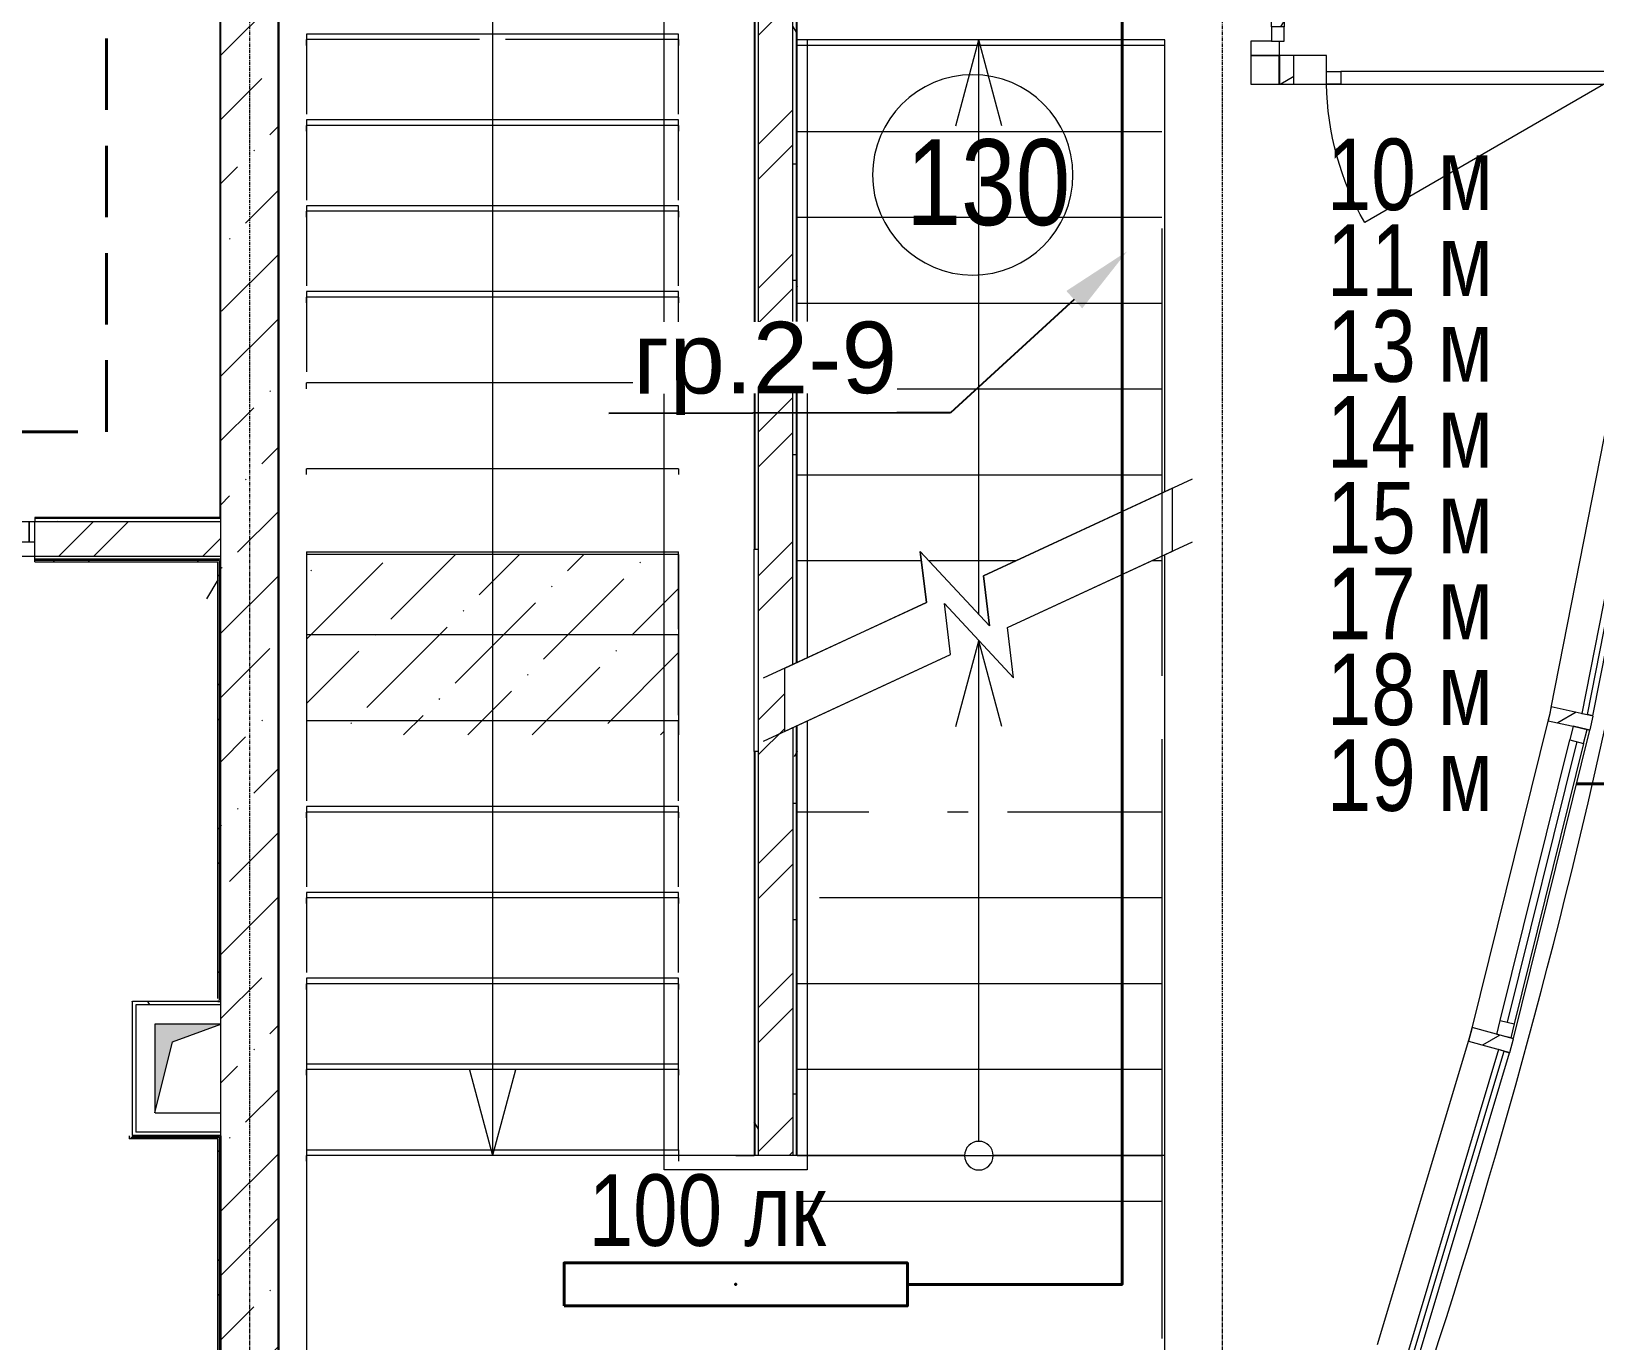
# Model space of a CAD drawing. Header units: metres. Extents: x 14298 to 227756, y -64870 to 286334.
# Drawn here: x 83300 to 88766, y -56133 to -51556 of the extents above; entities that cross this region are included whole.
import ezdxf
from ezdxf import colors
from ezdxf.entities.mleader import LeaderData, LeaderLine
from ezdxf.math import Vec2, Vec3

# ---------------------------------------------------------------- set-up
doc = ezdxf.new("R2010")
doc.units = ezdxf.units.M
for name, pattern in [('ADSK_Линия сетки', [21, 12, -3, 3, -3]), ('DASHED', [0.75, 0.5, -0.25]), ('HIDDEN2', [0.1875, 0.125, -0.0625])]:
    doc.linetypes.add(name, pattern=pattern)
for name, color, linetype, lineweight in [('A-AREA-IDEN', 7, 'Continuous', 9), ('A-DETL-GENF', 7, 'Continuous', 5), ('A-DETL-MBND', 7, 'Continuous', 5), ('A-DETL-THIN', 7, 'Continuous', 5), ('A-DOOR', 7, 'Continuous', 5), ('A-DOOR-FRAM', 7, 'Continuous', 13), ('A-FLOR', 7, 'Continuous', 5), ('A-FLOR-PATT', 7, 'Continuous', 5), ('A-GLAZ', 7, 'Continuous', 5), ('A-GLAZ-CURT', 7, 'Continuous', 5), ('A-GLAZ-CWMG', 7, 'Continuous', 5), ('A-WALL', 7, 'Continuous', 5), ('A-WALL-PATT', 7, 'Continuous', 18), ('I-WALL', 7, 'Continuous', 5), ('nadpisi', 84, 'Continuous', 13), ('S-GRID', 7, 'Continuous', 9), ('ав осв', 1, 'HIDDEN2', 40), ('раб осв', 7, 'Continuous', 40), ('ЭЛ.сети', 5, 'Continuous', 100)]:
    doc.layers.add(name, color=color, linetype=linetype, lineweight=lineweight)
doc.layers.add('A-DETL', color=7, linetype='Continuous', lineweight=5, true_color=0x00a600)
doc.styles.add('Arial', font='arial.ttf', dxfattribs={"width": 0.8, "height": 2.5})
doc.styles.add('GOST Common_I_1', font='ARIALN.TTF', dxfattribs={"height": 300})
doc.styles.add('ISOPEUR', font='isocpeui.ttf')
pattern_1 = [(45, (0, 0), (-251.4472, 251.4472), []), (45, (0, 381), (-251.4472, 251.4472), [])]
pattern_2 = [(0, (0, 0), (812.8, 203.2), [33.528, -576.072, 33.528, -576.072, -3251.2]), (0, (0, 0), (812.8, 203.2), [-1219.2, 33.528, -1185.672, 33.528, -576.072, -1422.4]), (0, (0, 0), (812.8, 203.2), [-3048, 33.528, -372.872, 33.528, -982.472]), (120, (304.8, 101.6), (-582.37636, 602.30545), [33.528, -576.072, 33.528, -576.072, -3251.2]), (120, (304.8, 101.6), (-582.37636, 602.30545), [-1219.2, 33.528, -1185.672, 33.528, -576.072, -1422.4]), (120, (304.8, 101.6), (-582.37636, 602.30545), [-3048, 33.528, -372.872, 33.528, -982.472]), (240, (406.4, 508), (-230.42364, -805.50545), [33.528, -576.072, 33.528, -576.072, -3251.2]), (240, (406.4, 508), (-230.42364, -805.50545), [-1219.2, 33.528, -1185.672, 33.528, -576.072, -1422.4]), (240, (406.4, 508), (-230.42364, -805.50545), [-3048, 33.528, -372.872, 33.528, -982.472])]
pattern_3 = [(50, (0, 0), (728.7365, -63.7558), [76.2, -838.2]), (355, (0, 0), (-140.9716, 764.2276), [60.96, -670.56]), (100.451, (60.7, -5.3), (587.77, 700.4668), [64.76, -712.36]), (46.184, (0, 203.2), (1084.316, -168.171), [114.3, -1257.3]), (96.636, (90.4, 189.2), (949.61, 989.71), [97.14, -1068.54]), (351.184, (0, 203.2), (949.62, 989.701), [91.44, -1005.84]), (21, (101.6, 152.4), (606.458, -409.0606), [76.2, -838.2]), (326, (101.6, 152.4), (247.2083, 736.753), [60.96, -670.56]), (71.451, (152.14, 118.3), (853.6683, 327.6855), [64.76, -712.36]), (37.5, (0, 0), (12.3547, 338.2201), [33.528, -628.904, 33.528, -647.192, -673.1]), (37.5, (0, 0), (12.3547, 338.2201), [-1343.152, 33.528, -639.572]), (7.5, (0, 0), (267.2789, 400.7221), [33.528, -354.584, 33.528, -613.664, -256.54]), (7.5, (0, 0), (267.2789, 400.7221), [-1035.304, 33.528, -223.012]), (327.5, (-226.57, 0), (542.3633, -22.91534), [33.528, -220.472, 33.528, -758.952, -1051.56]), (327.5, (-226.57, 0), (542.3633, -22.91534), [-1046.48, 33.528, -1018.032]), (317.5, (-328.17, 0), (592.517, 101.707), [33.528, -296.672, 33.528, -492.76, -746.76]), (317.5, (-328.17, 0), (592.517, 101.707), [-856.488, 33.528, -713.232])]

# ---------------------------------------------------------------- blocks, each defined once
blk = doc.blocks.new('Перекрытия 1 - Перекрытия 1-245416-1 этаж')
at = {"layer": 'A-FLOR-PATT', "lineweight": 13}
h = blk.add_hatch(dxfattribs=at)
h.set_pattern_fill('FP_126', color=256, style=0, pattern_type=2)
h.set_pattern_definition([(45, (-32662.65, 56145.64), (84.19025, 308.69666), [396.875, -79.375, 3.353, -76.022])])
h.paths.add_polyline_path([(52900, 2770), (52900, 3400), (51600, 3400), (51600, 2770), (52046.6, 2770)], flags=0)
at = {"layer": 'A-FLOR', "lineweight": 13}
for p, q in [((51600, 5180), (51600, 5200)), ((52204.6, 5200), (51600, 5200)), ((52900, 5200), (52295.4, 5200)), ((52900, 5200), (52900, 5180)), ((51600, 4880), (51600, 4900)), ((52900, 4900), (51600, 4900)), ((52900, 4900), (52900, 4880)), ((51600, 4580), (51600, 4600)), ((52900, 4600), (51600, 4600)), ((52900, 4600), (52900, 4580)), ((51600, 4280), (51600, 4300)), ((52900, 4300), (51600, 4300)), ((52900, 4300), (52900, 4280)), ((51600, 3980), (51600, 4000)), ((52900, 4000), (51600, 4000)), ((52900, 4000), (52900, 3980)), ((51600, 3680), (51600, 3700)), ((52900, 3700), (51600, 3700)), ((52900, 3700), (52900, 3680)), ((51600, 3400), (51600, 2770)), ((52900, 3400), (51600, 3400)), ((52900, 3400), (52900, 2770)), ((51600, 2480), (51600, 2500)), ((52900, 2500), (51600, 2500)), ((52900, 2500), (52900, 2480)), ((51600, 2180), (51600, 2200)), ((52900, 2200), (51600, 2200)), ((52900, 2200), (52900, 2180)), ((51600, 1880), (51600, 1900)), ((52900, 1900), (51600, 1900)), ((52900, 1900), (52900, 1880)), ((51600, 1580), (51600, 1600)), ((52900, 1600), (51600, 1600)), ((52900, 1600), (52900, 1580)), ((51600, 1280), (51600, 1300)), ((52900, 1300), (51600, 1300)), ((52900, 1300), (52900, 1280))]:
    blk.add_line(p, q, dxfattribs=at)
blk = doc.blocks.new('Перекрытия 6 - Перекрытия 2-249093-1 этаж')
at = {"layer": 'A-FLOR', "lineweight": 20}
for p, q in [((54600, 6300), (54600, 6060)), ((53565.7, 2500), (53315, 2500)), ((53912.9, 2500), (53840.1, 2500)), ((54590, 2500), (54050.3, 2500)), ((54590, 2200), (53393.4, 2200)), ((54590, 1900), (53315, 1900)), ((54590, 1600), (53315, 1600)), ((53100, 1300), (53165, 1300)), ((53315, 1300), (54590, 1300)), ((53315, 1140), (54590, 1140))]:
    blk.add_line(p, q, dxfattribs=at)
blk = doc.blocks.new('КДП АПК - КР_rvt-1-1 этаж')
at = {"layer": 'A-WALL-PATT', "lineweight": 13}
h = blk.add_hatch(dxfattribs=at)
h.set_pattern_fill('FP_125', color=256, style=0, pattern_type=2)
h.set_pattern_definition([(45, (0, 0), (84.19025, 308.69666), [396.875, -79.375, 3.353, -76.022])])
h.paths.add_polyline_path([(84162.7, -55945.6), (84162.7, -49845.6), (83962.7, -49845.6), (83962.7, -55945.6)], flags=0)
at = {"layer": 'A-FLOR', "lineweight": 13}
for p, q in [((87252.7, -51605.6), (87252.7, -53169.8)), ((87252.7, -53390.2), (87252.7, -55485.6))]:
    blk.add_line(p, q, dxfattribs=at)
at = {"layer": 'I-WALL', "lineweight": 13}
for p, q in [((83962.7, -55945.6), (83962.7, -49845.6)), ((84162.7, -49845.6), (84162.7, -55945.6))]:
    blk.add_line(p, q, dxfattribs=at)
at = {"lineweight": 13}
for name in ['Перекрытия 6 - Перекрытия 2-249093-1 этаж', 'Перекрытия 1 - Перекрытия 1-245416-1 этаж']:
    blk.add_blockref(name, (32662.7, -56145.6), dxfattribs=at)
blk = doc.blocks.new('Системная панель - С остеклением-1173255-1 этаж')
at = {"layer": 'A-GLAZ-CURT', "lineweight": 13}
for p, q in [((555.2, 10), (-555.2, 10)), ((-555.2, 10), (-555.2, -10)), ((555.2, -10), (555.2, 10)), ((-555.2, -10), (555.2, -10))]:
    blk.add_line(p, q, dxfattribs=at)
blk = doc.blocks.new('M_Тент витража777 - M_Тент витража одинарное справо-2656009-1 этаж')
at = {"layer": 'A-GLAZ', "lineweight": 13}
for p, q in [((-505.2, 20), (-555.2, 20)), ((-555.2, 20), (-555.2, -30)), ((-555.2, -30), (-555.2, 20)), ((-505.2, -30), (-505.2, 20)), ((505.2, -30), (505.2, 20)), ((505.2, 20), (555.2, 20)), ((555.2, 20), (555.2, -30)), ((555.2, 20), (555.2, -30)), ((-555.2, -30), (-505.2, -30)), ((-505.2, -4.6), (505.2, -4.6)), ((555.2, -30), (505.2, -30))]:
    blk.add_line(p, q, dxfattribs=at)
at = {"layer": 'A-GLAZ'}
for p, q in [((-505.2, 20), (505.2, 20)), ((505.2, -30), (-505.2, -30))]:
    blk.add_line(p, q, dxfattribs=at)
blk = doc.blocks.new('Прямоугольный импост - 50 x 150мм-V18-1 этаж')
at = {"layer": 'A-GLAZ-CWMG'}
h = blk.add_hatch(dxfattribs=at)
h.set_pattern_fill('FP_27', color=256, style=0, pattern_type=2)
h.set_pattern_definition([(224.71, (-29819.85, 99844.06), (84.42225, -85.2812), [])])
h.paths.add_polyline_path([(25, -30), (-25, -30), (-25, 120), (25, 120)], flags=0)
at = {"layer": 'A-GLAZ-CWMG', "lineweight": 18}
for p, q in [((-25, -30), (-25, 120)), ((-25, 120), (25, 120)), ((25, 120), (25, -30)), ((25, -30), (-25, -30))]:
    blk.add_line(p, q, dxfattribs=at)
blk = doc.blocks.new('Прямоугольный импост - 50 x 150мм-V23-1 этаж')
at = {"layer": 'A-GLAZ-CWMG'}
h = blk.add_hatch(dxfattribs=at)
h.set_pattern_fill('FP_32', color=256, style=0, pattern_type=2)
h.set_pattern_definition([(227.49, (-33467.16, 98308.41), (88.45913, -81.08627), [])])
h.paths.add_polyline_path([(25, -30), (-25, -30), (-25, 120), (25, 120)], flags=0)
at = {"layer": 'A-GLAZ-CWMG', "lineweight": 18}
for p, q in [((-25, -30), (-25, 120)), ((-25, 120), (25, 120)), ((25, 120), (25, -30)), ((25, -30), (-25, -30))]:
    blk.add_line(p, q, dxfattribs=at)
blk = doc.blocks.new('Прямоугольный импост - 50 x 150мм-1003143-1 этаж')
at = {"layer": 'A-GLAZ-CWMG'}
for p, q in [((88602.7, -53962.3), (88336, -55040.3)), ((88719.5, -53991.2), (88748.3, -53998.3)), ((88481.6, -55076.3), (88748.3, -53998.3)), ((88481.6, -55076.3), (88452.8, -55069.2))]:
    blk.add_line(p, q, dxfattribs=at)
blk = doc.blocks.new('Прямоугольный импост - 50 x 150мм-V28-1 этаж')
at = {"layer": 'A-GLAZ-CWMG'}
for p, q in [((89000.3, -45927.7), (89107.9, -47032.9)), ((89129.7, -45915.1), (89149.6, -45913.1)), ((89257.2, -47018.4), (89149.6, -45913.1)), ((89257.2, -47018.4), (89237.3, -47020.3))]:
    blk.add_line(p, q, dxfattribs=at)
blk = doc.blocks.new('AC_Дверь_Однопольная_ДеревяннаяВнутренняя_ГОСТ6629-88 - ДГ 21-9Л-1469641-1 этаж')
at = {"layer": 'A-DOOR', "lineweight": 13}
for p, q in [((-292.8, 460), (-312.8, 425.4)), ((400, 60), (-292.8, 460)), ((-312.8, 425.4), (380, 25.4)), ((380, 25.4), (400, 60))]:
    blk.add_line(p, q, dxfattribs=at)
at = {"layer": 'A-DOOR', "lineweight": 18}
for p, q in [((-430, 60), (-450, 60)), ((-450, 60), (-450, -10)), ((-430, -10), (-430, 60)), ((450, 60), (430, 60)), ((430, 60), (430, -10)), ((450, -10), (450, 60)), ((-450, -10), (-430, -10)), ((430, -10), (450, -10))]:
    blk.add_line(p, q, dxfattribs=at)
at = {"layer": 'A-DOOR'}
blk.add_arc((400, 60), 800, 154.0949, 180, dxfattribs=at)
at = {"layer": 'A-DOOR-FRAM'}
for p, q in [((-400, 60), (-430, 60)), ((-430, 60), (-430, -10)), ((-400, 20), (-400, 60)), ((430, 60), (400, 60)), ((400, 60), (400, 20)), ((430, -10), (430, 60)), ((-390, 20), (-400, 20)), ((-390, -10), (-390, 20)), ((400, 20), (390, 20)), ((390, 20), (390, -10)), ((-430, -10), (-390, -10)), ((390, -10), (430, -10))]:
    blk.add_line(p, q, dxfattribs=at)
blk = doc.blocks.new('Дверь-Витраж-Одинарная-Остекление1 - Дверь-Витраж-Одинарная-Остекление1-2606033-1 этаж')
at = {"layer": 'A-DOOR'}
blk.add_line((470, 55.5), (-386.3, 549.9), dxfattribs=at)
blk.add_arc((478.1, 50.8), 998.1, 150, 179.0991, dxfattribs=at)
at = {"layer": 'A-DOOR-FRAM'}
for p, q in [((-470, 66.5), (-520, 66.5)), ((-520, 66.5), (-520, 22.5)), ((-470, 22.5), (-470, 66.5)), ((520, 66.5), (470, 66.5)), ((470, 66.5), (470, 22.5)), ((520, 22.5), (520, 66.5)), ((-520, 22.5), (-470, 22.5)), ((470, 22.5), (520, 22.5))]:
    blk.add_line(p, q, dxfattribs=at)
at = {"layer": 'A-DOOR-FRAM', "lineweight": 5}
for p, q in [((-470, 66.5), (470, 66.5)), ((470, 22.5), (-470, 22.5))]:
    blk.add_line(p, q, dxfattribs=at)
blk = doc.blocks.new('Прямоугольный импост - 50 x 100мм-2603425-1 этаж')
at = {"layer": 'A-GLAZ-CWMG', "lineweight": 18}
for p, q in [((-50, -22.45), (-50, 50)), ((-50, 50), (0, 50)), ((0, 50), (0, -50)), ((0, -50), (-50, -50))]:
    blk.add_line(p, q, dxfattribs=at)
blk = doc.blocks.new('Прямоугольный импост - 50 x 100мм-2604899-1 этаж')
at = {"layer": 'A-GLAZ-CWMG'}
h = blk.add_hatch(dxfattribs=at)
h.set_pattern_fill('FP_118', color=256, style=0, pattern_type=2)
h.set_pattern_definition([(150, (87663.9, 51690.33), (-60, -103.92305), [])])
h.paths.add_polyline_path([(-50, -50), (-50, 50), (0, 50), (0, -50)], flags=0)
at = {"layer": 'A-GLAZ-CWMG', "lineweight": 18}
for p, q in [((-50, 50), (0, 50)), ((-50, -50), (-50, 50)), ((0, 50), (0, -50)), ((0, -50), (-50, -50))]:
    blk.add_line(p, q, dxfattribs=at)
blk = doc.blocks.new('ПСС_Марка_помещения - Имя_2_5мм-224473-1 этаж')
at = {"layer": 'A-AREA-IDEN'}
for start, end in [(360, 180), (180, 360)]:
    blk.add_arc((-0.074, 0.039), 3.5, start, end, dxfattribs=at)
blk = doc.blocks.new('LZ.OPL ECO LED')
at = {"color": 0, "lineweight": 40, "ltscale": 100}
blk.add_point((-484366.7, 7962), dxfattribs=at)
at = {"layer": 'раб осв', "color": 5, "lineweight": 40}
blk.add_lwpolyline([(-484966.7, 7887), (-483766.7, 7887), (-483766.7, 8037), (-484966.7, 8037)], close=True, dxfattribs=at)

msp = doc.modelspace()

# ---------------------------------------------------------------- hatches: boundary and pattern name
at = {"layer": 'A-DETL-GENF', "lineweight": 15}
msp.add_hatch(color=256, dxfattribs=at).paths.add_polyline_path([(83732.6532, -55336.4958), (83793.5085, -55088.0595), (83962.6532, -55026.4958), (83732.6532, -55026.4958)], flags=0)
at = {"layer": 'A-WALL-PATT', "lineweight": 15}
h = msp.add_hatch(dxfattribs=at)
h.set_pattern_fill('FP_81', color=256, style=0, pattern_type=2)
h.set_pattern_definition(pattern_2)
h.paths.add_polyline_path([(85830.6532, -55485.6443), (85830.6532, -54072.8579), (85827.6532, -54072.8579), (85827.6532, -55485.6443)], flags=0)
h.paths.add_polyline_path([(85827.6532, -53365.6443), (85830.6532, -53365.6443), (85830.6532, -50085.6443), (85827.6532, -50085.6443), (85827.6532, -53223.1885)], flags=0)
h = msp.add_hatch(dxfattribs=at)
h.set_pattern_fill('FP_81', color=256, style=0, pattern_type=2)
h.set_pattern_definition(pattern_2)
h.paths.add_polyline_path([(85842.6532, -55485.6443), (85842.6532, -54072.8579), (85830.6532, -54072.8579), (85830.6532, -55485.6443)], flags=0)
h.paths.add_polyline_path([(85842.6532, -53365.6443), (85842.6532, -50085.6443), (85830.6532, -50085.6443), (85830.6532, -53365.6443)], flags=0)
h = msp.add_hatch(dxfattribs=at)
h.set_pattern_fill('FP_1', color=256, style=0, pattern_type=2)
h.set_pattern_definition(pattern_1)
h.paths.add_polyline_path([(85962.6532, -55485.6443), (85962.6532, -53988.8347), (85932.6532, -54002.7067), (85932.6532, -53782.3603), (85962.6532, -53768.4883), (85962.6532, -50205.6443), (85842.6532, -50205.6443), (85842.6532, -55485.6443)], flags=0)
h = msp.add_hatch(dxfattribs=at)
h.set_pattern_fill('FP_81', color=256, style=0, pattern_type=2)
h.set_pattern_definition(pattern_2)
h.paths.add_polyline_path([(85962.6532, -55485.6443), (85974.6532, -55485.6443), (85974.6532, -53983.2859), (85962.6532, -53988.8347), (85962.6532, -54643.5235)], flags=0)
h.paths.add_polyline_path([(85962.6532, -53768.4883), (85974.6532, -53762.9395), (85974.6532, -50205.6443), (85962.6532, -50205.6443), (85962.6532, -53734.1777)], flags=0)
h = msp.add_hatch(dxfattribs=at)
h.set_pattern_fill('FP_81', color=256, style=0, pattern_type=2)
h.set_pattern_definition(pattern_2)
h.paths.add_polyline_path([(85977.6532, -55485.6443), (85977.6532, -53981.8987), (85974.6532, -53983.2859), (85974.6589, -55485.6443)], flags=0)
h.paths.add_polyline_path([(85974.6532, -53762.9395), (85977.6532, -53761.5523), (85977.6532, -50205.6443), (85974.6532, -50205.6443), (85974.6532, -53734.1777)], flags=0)
h = msp.add_hatch(dxfattribs=at)
h.set_pattern_fill('FP_1', color=256, style=0, pattern_type=2)
h.set_pattern_definition(pattern_1)
h.paths.add_polyline_path([(83312.6532, -53390.6443), (83962.6532, -53390.6443), (83962.6532, -53270.6443), (83312.6532, -53270.6443), (83312.6532, -53340.6443)], flags=0)
h.paths.add_polyline_path([(82412.6532, -53390.6443), (82412.6532, -53270.6443), (80012.6532, -53270.6443), (80012.6532, -53390.6443), (81535.9632, -53390.6443)], flags=0)
h.paths.add_polyline_path([(76642.6532, -53390.6443), (79112.6532, -53390.6443), (79112.6532, -53270.6443), (76632.6532, -53270.6443), (76632.6532, -53390.6443)], flags=0)
h = msp.add_hatch(dxfattribs=at)
h.set_pattern_fill('FP_81', color=256, style=0, pattern_type=2)
h.set_pattern_definition(pattern_2)
h.paths.add_polyline_path([(81535.9632, -53270.6443), (82412.6532, -53270.6443), (82412.6532, -53258.6443), (80012.6532, -53258.6443), (80012.6532, -53270.6443), (80478.2066, -53270.6443)], flags=0)
h.paths.add_polyline_path([(83651.4765, -53270.6443), (83962.6532, -53270.6443), (83962.6532, -53258.6443), (83312.6532, -53258.6443), (83312.6532, -53270.6443)], flags=0)
h.paths.add_polyline_path([(78362.6933, -53270.6443), (79112.6532, -53270.6443), (79112.6532, -53258.6443), (78274.6532, -53258.6443), (78274.6532, -53270.6443), (78277.6532, -53270.6443)], flags=0)
h = msp.add_hatch(dxfattribs=at)
h.set_pattern_fill('FP_81', color=256, style=0, pattern_type=2)
h.set_pattern_definition(pattern_2)
h.paths.add_polyline_path([(83962.6532, -53258.6443), (83962.6532, -53255.6443), (83312.6532, -53255.6443), (83312.6532, -53258.6443), (83651.4765, -53258.6443)], flags=0)
h.paths.add_polyline_path([(82412.6532, -53258.6443), (82412.6532, -53255.6443), (80012.6532, -53255.6443), (80012.6532, -53258.6443), (81535.9632, -53258.6443)], flags=0)
h.paths.add_polyline_path([(78277.6532, -53258.6443), (79112.6532, -53258.6443), (79112.6532, -53255.6443), (78277.6532, -53255.6443)], flags=0)
h = msp.add_hatch(dxfattribs=at)
h.set_pattern_fill('FP_81', color=256, style=0, pattern_type=2)
h.set_pattern_definition(pattern_2)
h.paths.add_polyline_path([(80542.6532, -53400.6443), (82412.6532, -53400.6443), (82412.6532, -53390.6443), (80532.6532, -53390.6443), (80532.6532, -53400.6443), (80537.6532, -53400.6443)], flags=0)
h.paths.add_polyline_path([(83651.4765, -53400.6443), (83962.6532, -53400.6443), (83962.6532, -53390.6443), (83312.6532, -53390.6443), (83312.6532, -53400.6443)], flags=0)
h = msp.add_hatch(dxfattribs=at)
h.set_pattern_fill('FP_82', color=256, style=0, pattern_type=2)
h.set_pattern_definition(pattern_3)
h.paths.add_polyline_path([(83962.6532, -53405.6443), (83962.6532, -53400.6443), (83312.6532, -53400.6443), (83312.6532, -53405.6443), (83957.6532, -53405.6443)], flags=0)
h.paths.add_polyline_path([(80542.6532, -53405.6443), (82412.6532, -53405.6443), (82412.6532, -53400.6443), (80537.6532, -53400.6443), (80537.6532, -53405.6443)], flags=0)
h = msp.add_hatch(dxfattribs=at)
h.set_pattern_fill('FP_1', color=256, style=0, pattern_type=2)
h.set_pattern_definition(pattern_1)
h.paths.add_polyline_path([(83957.6532, -53410.6443), (83957.6532, -53405.6443), (83312.6532, -53405.6443), (83312.6532, -53410.6443), (83952.6532, -53410.6443)], flags=0)
h.paths.add_polyline_path([(82412.6532, -53410.6443), (82412.6532, -53405.6443), (80542.6532, -53405.6443), (80542.6532, -53410.6443), (81535.9632, -53410.6443)], flags=0)
h = msp.add_hatch(dxfattribs=at)
h.set_pattern_fill('FP_1', color=256, style=0, pattern_type=2)
h.set_pattern_definition(pattern_1)
h.paths.add_polyline_path([(83952.6532, -54941.4958), (83957.6532, -54941.4958), (83957.6532, -53410.6443), (83952.6532, -53410.6443), (83952.6532, -54936.4958)], flags=0)
h = msp.add_hatch(dxfattribs=at)
h.set_pattern_fill('FP_82', color=256, style=0, pattern_type=2)
h.set_pattern_definition(pattern_3)
h.paths.add_polyline_path([(83957.6532, -54946.4958), (83962.6532, -54946.4958), (83962.6532, -53405.6443), (83957.6532, -53405.6443), (83957.6532, -54941.4958)], flags=0)
h = msp.add_hatch(dxfattribs=at)
h.set_pattern_fill('FP_81', color=256, style=0, pattern_type=2)
h.set_pattern_definition(pattern_2)
h.paths.add_polyline_path([(83665.1532, -54957.9958), (83962.6532, -54957.9958), (83962.6532, -54945.4958), (83653.6532, -54946.4958)], flags=0)
h = msp.add_hatch(dxfattribs=at)
h.set_pattern_fill('FP_1', color=256, style=0, pattern_type=2)
h.set_pattern_definition(pattern_1)
h.paths.add_polyline_path([(83952.6532, -55426.4958), (83957.6532, -55426.4958), (83957.6532, -55421.4958), (83642.6532, -55421.4958), (83642.6532, -55426.4958), (83651.4765, -55426.4958)], flags=0)
h = msp.add_hatch(dxfattribs=at)
h.set_pattern_fill('FP_1', color=256, style=0, pattern_type=2)
h.set_pattern_definition(pattern_1)
h.paths.add_polyline_path([(83957.6532, -56580.6443), (83957.6532, -55426.4958), (83952.6532, -55426.4958), (83952.6532, -56580.6443)], flags=0)
h = msp.add_hatch(dxfattribs=at)
h.set_pattern_fill('FP_82', color=256, style=0, pattern_type=2)
h.set_pattern_definition(pattern_3)
h.paths.add_polyline_path([(83957.6532, -56585.6443), (83962.6532, -56585.6443), (83962.6532, -55421.4958), (83957.6532, -55421.4958), (83957.6532, -56580.6443)], flags=0)

# ---------------------------------------------------------------- linework, layer by layer
at = {"lineweight": 13}
msp.add_line((87827.857, -51740.3312), (87827.857, -51640.3312), dxfattribs=at)
at = {"layer": 'A-DETL', "color": 7, "lineweight": 15}
for p, q in [((84912.6532, -51015.6316), (84912.6532, -55485.6443)), ((86532.2684, -51885.6443), (86612.6532, -51585.6443)), ((86612.6532, -53594.6922), (86612.6532, -51585.6443)), ((86693.038, -51885.6443), (86612.6532, -51585.6443)), ((86628.3331, -53458.5055), (87359.6532, -53120.3437)), ((86712.2735, -53640.0379), (87359.6532, -53340.69)), ((86429.4426, -53552.6453), (86408.0638, -53373.9194)), ((86408.0638, -53373.9194), (86649.3617, -53634.3044)), ((86649.3617, -53634.3044), (86628.3331, -53458.5055)), ((85859.8664, -53816.0169), (86429.4426, -53552.6453)), ((86513.383, -53734.1777), (86492.0043, -53555.4518)), ((86492.0043, -53555.4518), (86733.3021, -53815.8368)), ((86733.3021, -53815.8368), (86712.2735, -53640.0379)), ((86532.2684, -53985.6443), (86612.6532, -53685.6443)), ((86612.6532, -55435.6443), (86612.6532, -53685.6443)), ((86693.038, -53985.6443), (86612.6532, -53685.6443)), ((85859.8664, -54036.3632), (86513.383, -53734.1777)), ((84832.2684, -55185.6443), (84912.6532, -55485.6443)), ((84993.038, -55185.6443), (84912.6532, -55485.6443)), ((86562.6532, -55485.6443), (84262.6532, -55485.6443)), ((84262.6532, -55485.6443), (84262.6532, -56585.6443)), ((87262.6532, -55485.6443), (86662.6532, -55485.6443)), ((87262.6532, -56585.6443), (87262.6532, -55485.6443))]:
    msp.add_line(p, q, dxfattribs=at)
for start, end in [(360, 180), (180, 0)]:
    msp.add_arc((86612.6532, -55485.6443), 50, start, end, dxfattribs=at)
at = {"layer": 'A-DETL-MBND', "lineweight": 15}
msp.add_line((87262.6338, -51605.5798), (85977.6532, -51605.5798), dxfattribs=at)
msp.add_arc((65373.1377, -48785.6443), 24000, 339.13610431, 352.1, dxfattribs=at)
at = {"layer": 'A-DETL-THIN', "lineweight": 15}
for p, q in [((85512.6532, -55535.6443), (85512.6532, -50965.6316)), ((86012.6532, -51585.6443), (86012.6532, -53745.3684)), ((87827.857, -51640.3312), (87563.096, -51640.774)), ((87563.096, -51640.774), (87563.096, -51740.3312)), ((87662.6532, -51740.3312), (87662.6532, -51640.774)), ((87563.096, -51740.3312), (87662.6532, -51740.3312)), ((86012.6532, -53965.7147), (86012.6532, -55535.6443)), ((83732.6532, -55026.4958), (83732.6532, -55336.4958)), ((83962.6532, -55026.4958), (83732.6532, -55026.4958)), ((83793.5085, -55088.0595), (83962.6532, -55026.4958)), ((83732.6532, -55336.4958), (83793.5085, -55088.0595)), ((86012.6532, -55535.6443), (85512.6532, -55535.6443))]:
    msp.add_line(p, q, dxfattribs=at)
at = {"layer": 'A-DETL-THIN', "color": 7, "lineweight": 15, "true_color": 0xffffff}
for p, q in [((87289.3653, -53152.8447), (86628.3331, -53458.5055)), ((87289.3653, -53373.1911), (87289.3653, -53152.8447)), ((86649.3617, -53634.3044), (86408.0638, -53373.9194)), ((86408.0638, -53373.9194), (86429.4426, -53552.6453)), ((86712.2735, -53640.0379), (87289.3653, -53373.1911)), ((86628.3331, -53458.5055), (86649.3617, -53634.3044)), ((86429.4426, -53552.6453), (85932.6532, -53782.3603)), ((86513.383, -53734.1777), (86492.0043, -53555.4518)), ((86492.0043, -53555.4518), (86733.3021, -53815.8368)), ((86733.3021, -53815.8368), (86712.2735, -53640.0379)), ((85932.6532, -54002.7067), (86513.383, -53734.1777)), ((85932.6532, -53782.3603), (85932.6532, -54002.7067))]:
    msp.add_line(p, q, dxfattribs=at)
at = {"layer": 'A-FLOR', "lineweight": 15}
for p, q in [((85562.6734, -51565.6541), (84262.6734, -51565.6541)), ((84262.6734, -51565.6541), (84262.6734, -51845.6443)), ((85562.6734, -51845.6443), (85562.6734, -51565.6541)), ((87262.6532, -51585.6443), (85977.6532, -51585.6443)), ((87262.6532, -53165.1964), (87262.6532, -51585.6443)), ((87563.0894, -51740.6443), (88987.1842, -51740.6443)), ((85562.6712, -51865.6443), (84262.6712, -51865.6443)), ((84262.6712, -51865.6443), (84262.6712, -52145.6443)), ((85562.6712, -52145.6443), (85562.6712, -51865.6443)), ((85977.6532, -51905.5671), (87252.6532, -51905.5671)), ((85562.6734, -52165.6541), (84262.6734, -52165.6541)), ((84262.6734, -52165.6541), (84262.6734, -52445.6443)), ((85562.6734, -52445.6443), (85562.6734, -52165.6541)), ((85977.6532, -52205.5573), (87252.6532, -52205.5573)), ((85562.6712, -52465.6443), (84262.6712, -52465.6443)), ((84262.6712, -52465.6443), (84262.6712, -52745.6443)), ((85562.6712, -52745.6443), (85562.6712, -52465.6443)), ((85977.6532, -52505.5476), (87252.6532, -52505.5476)), ((85977.6532, -52805.5573), (87252.6532, -52805.5573)), ((85977.6532, -53105.5476), (87252.6532, -53105.5476)), ((82412.6532, -53390.6443), (83312.6532, -53390.6443)), ((84262.6644, -53375.6218), (85562.6644, -53375.6218)), ((84262.6644, -53375.6218), (84262.6644, -53645.6443)), ((85562.6644, -53645.6443), (85562.6644, -53375.6218)), ((87262.6532, -55485.6443), (87262.6532, -53385.5428)), ((85977.6532, -53405.5573), (86411.8483, -53405.5573)), ((86437.3826, -53405.5573), (86742.8406, -53405.5573)), ((87219.369, -53405.5573), (87252.6532, -53405.5573)), ((83952.6532, -53473.2815), (83912.6532, -53539.3913)), ((85562.6622, -53665.6443), (84262.6622, -53665.6443)), ((84262.6622, -53665.6443), (84262.6622, -53945.6443)), ((85562.6622, -53945.6443), (85562.6622, -53665.6443)), ((88608.0521, -53940.8271), (88602.7348, -53962.3135)), ((88612.303, -53919.1997), (88608.0521, -53940.8271)), ((85562.6599, -53965.6541), (84262.6599, -53965.6541)), ((84262.6599, -53965.6541), (84262.6599, -54245.6443)), ((85562.6599, -54245.6443), (85562.6599, -53965.6541)), ((85562.6577, -54265.6443), (84262.6577, -54265.6443)), ((84262.6577, -54265.6443), (84262.6577, -54545.6443)), ((85562.6577, -54545.6443), (85562.6577, -54265.6443)), ((85562.6554, -54565.6541), (84262.6554, -54565.6541)), ((84262.6554, -54565.6541), (84262.6554, -54845.6443)), ((85562.6554, -54845.6443), (85562.6554, -54565.6541)), ((85562.6532, -54865.6443), (84262.6532, -54865.6443)), ((84262.6532, -54865.6443), (84262.6532, -55465.6316)), ((85562.6532, -55465.6316), (85562.6532, -54865.6443)), ((88330.6624, -55061.7225), (88324.3222, -55082.8828)), ((88335.9679, -55040.2836), (88330.6624, -55061.7225)), ((85562.6532, -55165.6443), (84262.6532, -55165.6443))]:
    msp.add_line(p, q, dxfattribs=at)
at = {"layer": 'A-WALL', "lineweight": 15}
for p, q in [((85827.6532, -49482.6443), (85827.6532, -53365.6443)), ((85842.6532, -55485.6443), (85842.6532, -49485.6443)), ((85830.6532, -53365.6443), (85830.6532, -50085.6443)), ((85962.6532, -53768.4883), (85962.6532, -50205.6443)), ((85974.6532, -53762.9395), (85974.6532, -50205.6443)), ((85977.6532, -53761.5523), (85977.6532, -50220.6443)), ((84162.6532, -56585.6443), (84162.6532, -50485.6443)), ((84165.6532, -50488.6443), (84165.6532, -56582.6443)), ((83962.6532, -54946.4958), (83962.6532, -51065.6443)), ((83959.6532, -51148.6443), (83959.6532, -53255.6443)), ((83959.6532, -53255.6443), (83312.6532, -53255.6443)), ((83312.6532, -53255.6443), (83312.6532, -53270.6443)), ((83962.6532, -53258.6443), (83312.6532, -53258.6443)), ((83962.6532, -53270.6443), (83312.6532, -53270.6443)), ((83312.6532, -53410.6443), (83312.6532, -53340.6443)), ((83312.6532, -53390.6443), (83962.6532, -53390.6443)), ((85827.6532, -53365.6443), (85842.6532, -53365.6443)), ((85827.6532, -54072.8579), (85827.6532, -53365.6443)), ((83962.6532, -53400.6443), (83312.6532, -53400.6443)), ((83957.6532, -53405.6443), (83312.6532, -53405.6443)), ((83312.6532, -53410.6443), (83952.6532, -53410.6443)), ((83952.6532, -54936.4958), (83952.6532, -53410.6443)), ((83957.6532, -54941.4958), (83957.6532, -53405.6443)), ((85962.6532, -53988.8347), (85962.6532, -55485.6443)), ((85974.6532, -55485.6443), (85974.6532, -53983.2859)), ((85977.6532, -55485.6443), (85977.6532, -53981.8987)), ((85827.6532, -54072.8579), (85827.6532, -55485.6443)), ((85842.6532, -54072.8579), (85827.6532, -54072.8579)), ((85830.6532, -55485.6443), (85830.6532, -54072.8579)), ((83652.6532, -54946.4958), (83652.6532, -54945.4958)), ((83653.6532, -54946.4958), (83652.6532, -54945.4958)), ((83652.6532, -54946.4958), (83652.6532, -55415.4958)), ((83952.6532, -54946.4958), (83653.6532, -54946.4958)), ((83665.1532, -54957.9958), (83665.1532, -55402.9958)), ((83962.6532, -54957.9958), (83665.1532, -54957.9958)), ((83962.6532, -54945.4958), (83952.6532, -54945.4958)), ((83952.6532, -54945.4958), (83952.6532, -54946.4958)), ((83952.6532, -54946.4958), (83962.6532, -54946.4958)), ((83962.6532, -55025.4958), (83962.6532, -54945.4958)), ((83962.6532, -55025.4958), (83732.6532, -55025.4958)), ((83732.8981, -55335.4958), (83962.6532, -55335.4958)), ((83962.6532, -55415.4958), (83962.6532, -55335.4958)), ((83642.6532, -55416.4958), (83642.6532, -55426.4958)), ((83962.6532, -55415.4958), (83652.6532, -55415.4958)), ((83652.6532, -55416.4958), (83962.6532, -55416.4958)), ((83962.6532, -55402.9958), (83665.1532, -55402.9958)), ((83962.6532, -55416.4958), (83962.6532, -56585.6443)), ((83952.6532, -55426.4958), (83642.6532, -55426.4958)), ((83647.6532, -55421.4958), (83957.6532, -55421.4958)), ((83952.6532, -56575.6443), (83952.6532, -55426.4958)), ((83957.6532, -56580.6443), (83957.6532, -55421.4958)), ((84262.653, -55465.6316), (85562.653, -55465.6316)), ((84262.653, -55465.6316), (84262.653, -55485.6316)), ((85562.653, -55465.6316), (85562.653, -55485.6316))]:
    msp.add_line(p, q, dxfattribs=at)
at = {"layer": 'S-GRID', "linetype": 'ADSK_Линия сетки', "lineweight": 15}
for p, q in [((84062.6532, -38095.4453), (84062.6532, -64052.4737)), ((87462.6532, -38095.4453), (87462.6532, -64052.4737))]:
    msp.add_line(p, q, dxfattribs=at)
at = {"layer": 'ав осв', "linetype": 'DASHED', "lineweight": 40, "ltscale": 500}
msp.add_lwpolyline([(78562.6532, -49785.6443), (78712.6532, -49785.6443), (78712.6532, -49785.6443), (78712.6532, -52955.6443), (78712.6532, -52955.6443), (83562.6532, -52955.6443), (83562.6532, -52955.6443), (83562.6532, -49785.6443), (86599.8179, -49803.116), (86597.4114, -50294.362)], dxfattribs=at)
at = {"layer": 'раб осв', "color": 5}
msp.add_lwpolyline([(88701.9965, -43385.6443), (92870.5461, -43385.6443), (92870.5461, -54185.6443), (88701.994, -54185.6443)], dxfattribs=at)
at = {"layer": 'раб осв', "color": 0, "lineweight": 40}
msp.add_lwpolyline([(87113.096, -47863.4193), (87113.096, -47863.4193), (87113.096, -55935.6443), (86362.8746, -55935.6443)], dxfattribs=at)

# ---------------------------------------------------------------- block references
at = {"lineweight": 13}
msp.add_blockref('КДП АПК - КР_rvt-1-1 этаж', (0, -639.2559), dxfattribs=at)
at = {"layer": 'A-AREA-IDEN', "lineweight": 15, "xscale": 99.99999999999993, "yscale": 99.99999999999993, "zscale": 99.99999999999993}
msp.add_blockref('ПСС_Марка_помещения - Имя_2_5мм-224473-1 этаж', (86598.6904, -52061.578), dxfattribs=at)
at = {"layer": 'A-DOOR', "lineweight": 15, "rotation": 270}
msp.add_blockref('Дверь-Витраж-Одинарная-Остекление1 - Дверь-Витраж-Одинарная-Остекление1-2606033-1 этаж', (87613.096, -51070.6443), dxfattribs=at)
at = {"layer": 'A-DOOR', "lineweight": 15, "xscale": -1, "rotation": 180}
msp.add_blockref('Дверь-Витраж-Одинарная-Остекление1 - Дверь-Витраж-Одинарная-Остекление1-2606033-1 этаж', (88347.857, -51673.8812), dxfattribs=at)
at = {"layer": 'A-DOOR', "lineweight": 15}
msp.add_blockref('AC_Дверь_Однопольная_ДеревяннаяВнутренняя_ГОСТ6629-88 - ДГ 21-9Л-1469641-1 этаж', (82862.6532, -53330.6443), dxfattribs=at)
at = {"layer": 'A-GLAZ', "lineweight": 15, "rotation": 256.1001901249778}
msp.add_blockref('M_Тент витража777 - M_Тент витража одинарное справо-2656009-1 этаж', (88585.8624, -54530.1312), dxfattribs=at)
at = {"layer": 'A-GLAZ-CURT', "lineweight": 15}
for p, rotation in [((88837.158, -53397.5275), 258.8801901249782), ((88279.93, -55649.2137), 253.320190124978)]:
    msp.add_blockref('Системная панель - С остеклением-1173255-1 этаж', p, dxfattribs=dict(at, rotation=rotation))
at = {"layer": 'A-GLAZ-CWMG', "lineweight": 15, "extrusion": (0, 0, -1)}
for name, p, rotation in [('Прямоугольный импост - 50 x 100мм-2603425-1 этаж', (-87613.096, -51640.6443), 270), ('Прямоугольный импост - 50 x 150мм-V23-1 этаж', (-88725.2514, -53966.8782), 282.5098098750224), ('Прямоугольный импост - 50 x 150мм-V18-1 этаж', (-88446.4734, -55093.3841), 285.2898098750217)]:
    msp.add_blockref(name, p, dxfattribs=dict(at, rotation=rotation))
msp.add_blockref('Прямоугольный импост - 50 x 100мм-2604899-1 этаж', (-87663.896, -51690.3312), dxfattribs=at)
at = {"layer": 'A-GLAZ-CWMG', "lineweight": 15}
for p, rotation in [((16753.4783, 16711.0346), 343.3200000000001), ((23328.0673, 21113.5565), 337.7599999999999)]:
    msp.add_blockref('Прямоугольный импост - 50 x 150мм-V28-1 этаж', p, dxfattribs=dict(at, rotation=rotation))
msp.add_blockref('Прямоугольный импост - 50 x 150мм-1003143-1 этаж', (0, 0), dxfattribs=at)
at = {"layer": 'раб осв', "color": 0, "lineweight": 40}
msp.add_blockref('LZ.OPL ECO LED', (570129.5561, -63897.6498), dxfattribs=at)

# ---------------------------------------------------------------- texts
at = {"layer": 'A-AREA-IDEN', "lineweight": 15, "insert": (86359.0061, -51933.1181), "char_height": 300, "width": 577.215, "attachment_point": 1, "style": 'GOST Common_I_1'}
msp.add_mtext('130', dxfattribs=at)
at = {"layer": 'nadpisi', "color": 0, "char_height": 250, "width": 1402.065175, "attachment_point": 1, "style": 'Arial'}
for s, insert in [('10 м', (87829.1507, -51930.7032)), ('11 м', (87829.1507, -52230.7032)), ('13 м', (87829.1507, -52530.7032)), ('14 м', (87829.1507, -52830.7032)), ('15 м', (87829.1507, -53130.7032)), ('17 м', (87829.1507, -53430.7032)), ('18 м', (87829.1507, -53730.7032)), ('19 м', (87829.1507, -54030.7032))]:
    msp.add_mtext(s, dxfattribs=dict(at, insert=insert))
at = {"layer": 'nadpisi', "color": 7, "insert": (85248.9051, -55550.9622), "char_height": 250, "width": 1402.065175, "attachment_point": 1, "style": 'Arial'}
msp.add_mtext('100 лк', dxfattribs=at)

# ---------------------------------------------------------------- next in the draw order: leaders
at = {"layer": 'ЭЛ.сети', "color": 0, "lineweight": 5}
ml = msp.add_multileader_mtext('Standard', dxfattribs=at)
ml.set_content('{\\fArial|b0|i0|c204|p34;гр.2-9}', style='ISOPEUR')
ml.set_leader_properties()
ml.build(insert=Vec2(0, 0))
ml.multileader.update_dxf_attribs({"text_left_attachment_type": 6, "text_right_attachment_type": 6, "dogleg_length": 100, "arrow_head_size": 250})
ctx = ml.context
ctx.base_point, ctx.char_height, ctx.arrow_head_size, ctx.landing_gap_size, ctx.plane_origin, ctx.plane_x_axis, ctx.plane_y_axis = Vec3(85366.4178, -52891.5434), 250, 250, 37.4122, Vec3(29591.7224, -11335.9997), Vec3(0.999998436, 0.001768603), Vec3(-0.001768603, 0.999998436)
ctx.left_attachment, ctx.right_attachment = 6, 6
notes = []
notes.append((ctx, [(1, (1, 1, 0), (86513.1921, -52889.5152), (-0.999998436, -0.001768603), 187.0608, [(0, [(87130.7356, -52324.9746)], 0, [])])]))
ctx.mtext.insert, ctx.mtext.text_direction, ctx.mtext.rotation, ctx.mtext.line_spacing_factor, ctx.mtext.flow_direction = Vec3(85403.2651, -52572.0712), Vec3(0.999998436, 0.001768603), 0.001768604, 0.8, 5
ctx.mtext.has_bg_fill, ctx.mtext.bg_color, ctx.mtext.bg_scale_factor, ctx.mtext.bg_transparency, ctx.mtext.use_window_bg_color = 1, -1073741824, 1, 0, 1
for ctx, leaders in notes:
    for number, flags, end, landing, length, lines in leaders:
        leader = LeaderData()
        leader.index, (leader.has_last_leader_line, leader.has_dogleg_vector, leader.attachment_direction) = number, flags
        leader.last_leader_point, leader.dogleg_vector, leader.dogleg_length = Vec3(end), Vec3(landing), length
        for number, points, colour, breaks in lines:
            line = LeaderLine()
            line.index, line.vertices, line.color, line.breaks = number, Vec3.list(points), colors.encode_raw_color(colour), breaks
            leader.lines.append(line)
        ctx.leaders.append(leader)

doc.saveas('drawing.dxf')
